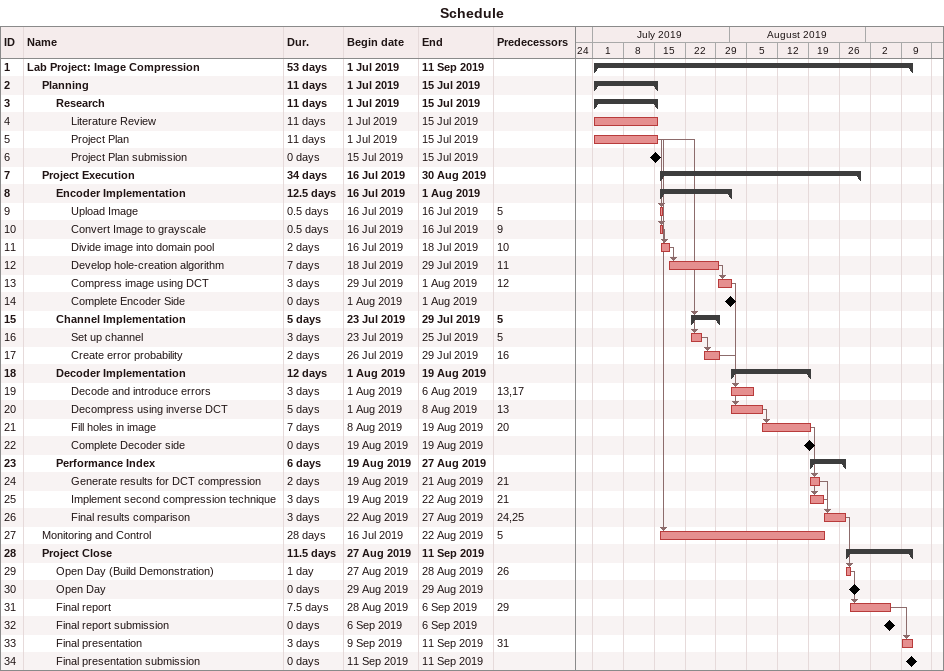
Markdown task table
Schedule

| ID | Level | Task | Duration | Start | Finish | Predecessors |
|---|---|---|---|---|---|---|
| 1 | 1 | **Lab Project: Image Compression** | 53d | 2019-07-01 | 2019-09-11 |  |
| 2 | 2 | **Planning** | 11d | 2019-07-01 | 2019-07-15 |  |
| 3 | 3 | **Research** | 11d | 2019-07-01 | 2019-07-15 |  |
| 4 | 4 | Literature Review | 11d | 2019-07-01 | 2019-07-15 |  |
| 5 | 4 | Project Plan | 11d | 2019-07-01 | 2019-07-15 |  |
| 6 | 4 | Project Plan submission | 0d | 2019-07-15 | 2019-07-15 |  |
| 7 | 2 | **Project Execution** | 34d | 2019-07-16 | 2019-08-30 |  |
| 8 | 3 | **Encoder Implementation** | 12.5d | 2019-07-16 | 2019-08-01 |  |
| 9 | 4 | Upload Image | 0.5d | 2019-07-16 | 2019-07-16 | 5 |
| 10 | 4 | Convert Image to grayscale | 0.5d | 2019-07-16 | 2019-07-16 | 9 |
| 11 | 4 | Divide image into domain pool | 2d | 2019-07-16 | 2019-07-18 | 10 |
| 12 | 4 | Develop hole-creation algorithm | 7d | 2019-07-18 | 2019-07-29 | 11 |
| 13 | 4 | Compress image using DCT | 3d | 2019-07-29 | 2019-08-01 | 12 |
| 14 | 4 | Complete Encoder Side | 0d | 2019-08-01 | 2019-08-01 |  |
| 15 | 3 | **Channel Implementation** | 5d | 2019-07-23 | 2019-07-29 | 5 |
| 16 | 4 | Set up channel | 3d | 2019-07-23 | 2019-07-25 | 5 |
| 17 | 4 | Create error probability | 2d | 2019-07-26 | 2019-07-29 | 16 |
| 18 | 3 | **Decoder Implementation** | 12d | 2019-08-01 | 2019-08-19 |  |
| 19 | 4 | Decode and introduce errors | 3d | 2019-08-01 | 2019-08-06 | 13, 17 |
| 20 | 4 | Decompress using inverse DCT | 5d | 2019-08-01 | 2019-08-08 | 13 |
| 21 | 4 | Fill holes in image | 7d | 2019-08-08 | 2019-08-19 | 20 |
| 22 | 4 | Complete Decoder side | 0d | 2019-08-19 | 2019-08-19 |  |
| 23 | 3 | **Performance Index** | 6d | 2019-08-19 | 2019-08-27 |  |
| 24 | 4 | Generate results for DCT compression | 2d | 2019-08-19 | 2019-08-21 | 21 |
| 25 | 4 | Implement second compression technique | 3d | 2019-08-19 | 2019-08-22 | 21 |
| 26 | 4 | Final results comparison | 3d | 2019-08-22 | 2019-08-27 | 24, 25 |
| 27 | 2 | Monitoring and Control | 28d | 2019-07-16 | 2019-08-22 | 5 |
| 28 | 2 | **Project Close** | 11.5d | 2019-08-27 | 2019-09-11 |  |
| 29 | 3 | Open Day (Build Demonstration) | 1d | 2019-08-27 | 2019-08-28 | 26 |
| 30 | 3 | Open Day | 0d | 2019-08-29 | 2019-08-29 |  |
| 31 | 3 | Final report | 7.5d | 2019-08-28 | 2019-09-06 | 29 |
| 32 | 3 | Final report submission | 0d | 2019-09-06 | 2019-09-06 |  |
| 33 | 3 | Final presentation | 3d | 2019-09-09 | 2019-09-11 | 31 |
| 34 | 3 | Final presentation submission | 0d | 2019-09-11 | 2019-09-11 |  |
